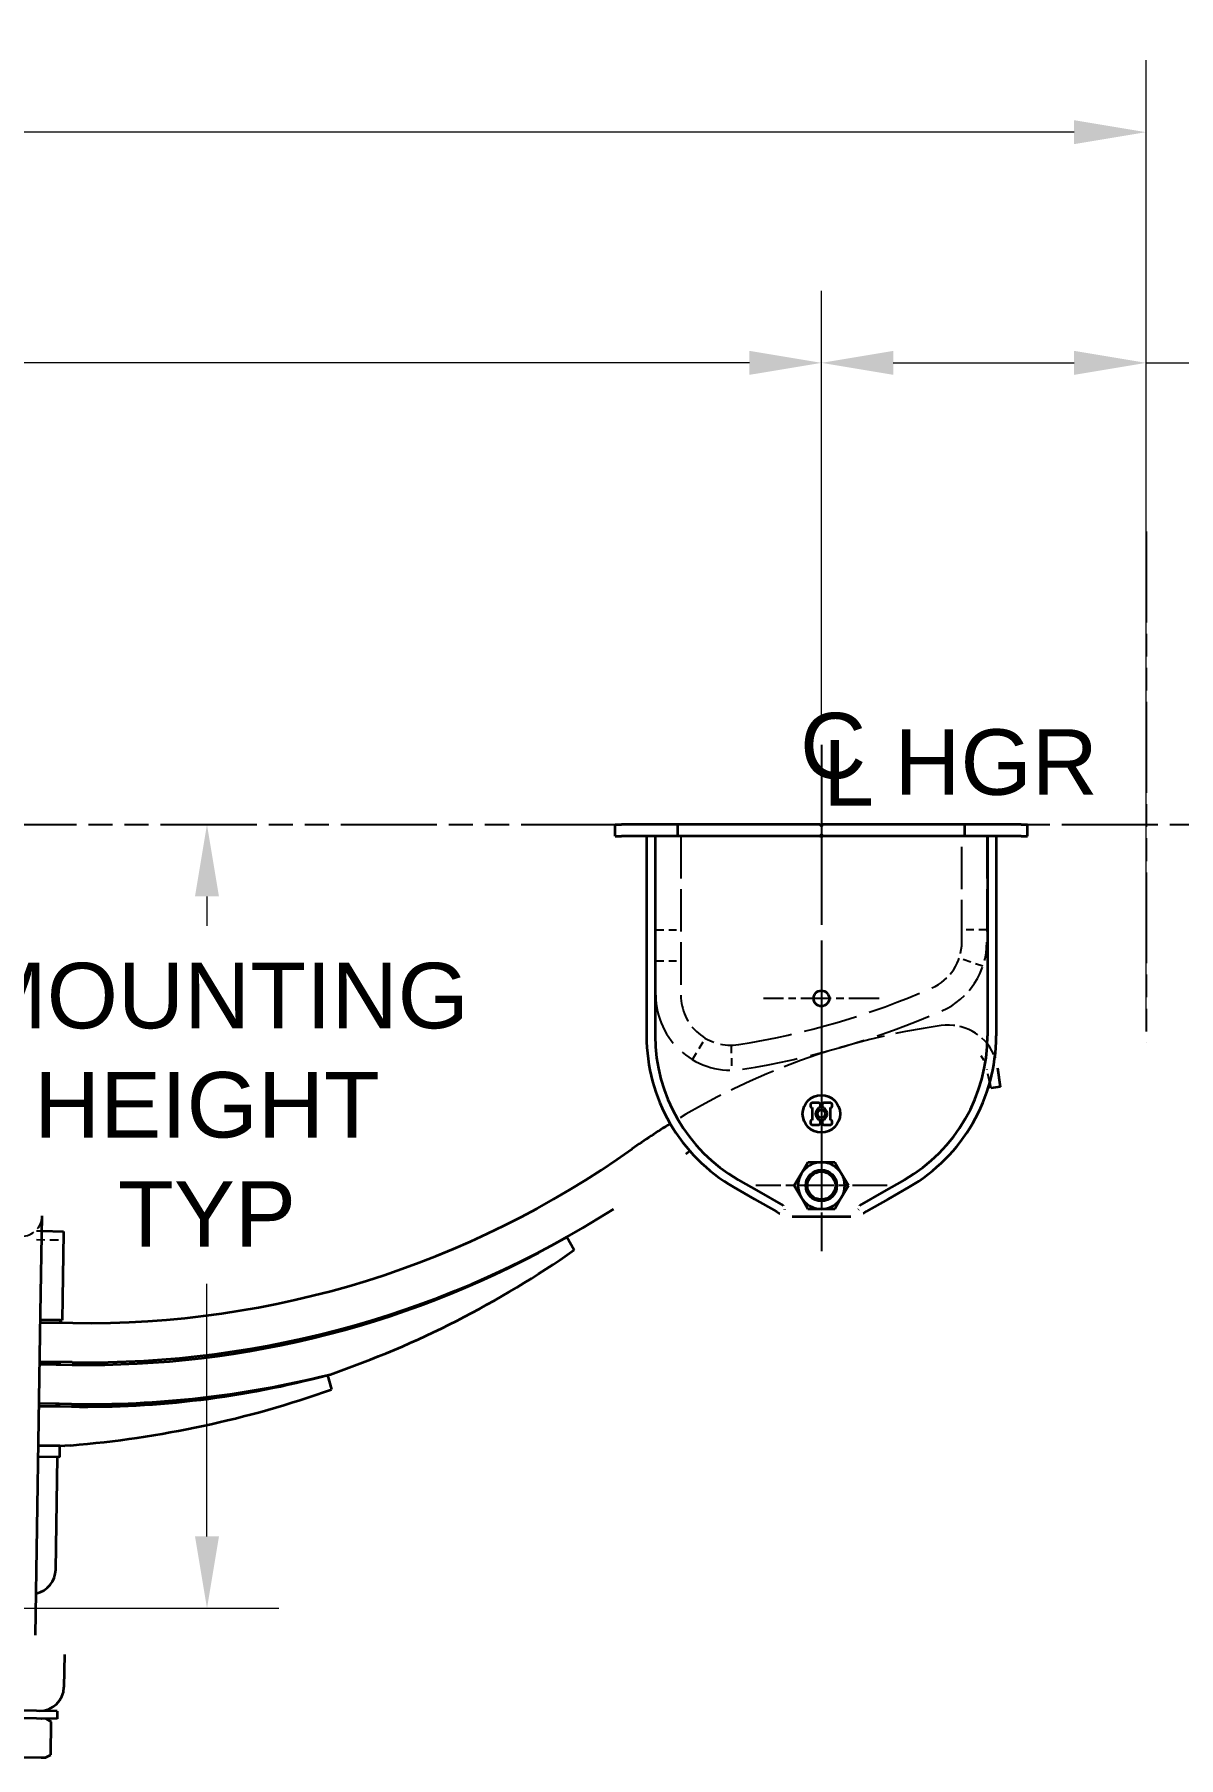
# Model space of a CAD drawing. Header units: inches. Extents: x 8 to 267, y 4 to 172.
# Drawn here: x 187.04 to 209.94, y 72.65 to 107.17 of the extents above; entities that cross this region are included whole.
import ezdxf

# ---------------------------------------------------------------- set-up
doc = ezdxf.new("R2010")
doc.units = ezdxf.units.IN
doc.header["$LTSCALE"] = 8
doc.header["$MEASUREMENT"] = 0
for name, pattern in [('CHAIN', [0.7087, 0.4724, -0.0591, 0.1181, -0.0591]), ('DASHED', [0.2067, 0.1654, -0.0413]), ('DOUBLE_DASH_CHAIN', [1.2403, 0.6614, -0.0827, 0.1654, -0.0827, 0.1654, -0.0827])]:
    doc.linetypes.add(name, pattern=pattern)
for name, color, linetype, lineweight in [('Center Mark(Hutchens)', 7, 'Continuous', 25), ('Centerline(Hutchens)', 7, 'Continuous', 25), ('Dimensions(Hutchens)', 7, 'Continuous', 25), ('Hidden Edges(Hutchens)', 7, 'DASHED', 25), ('Symbols(Hutchens)', 7, 'Continuous', 25), ('Visible Edges(Hutchens)', 7, 'Continuous', 35), ('Visible Tangent Edges(Hutchens)', 7, 'DOUBLE_DASH_CHAIN', 25)]:
    doc.layers.add(name, color=color, linetype=linetype, lineweight=lineweight)
doc.styles.add('Hutchens .164', font='ARIAL.TTF')
doc.dimstyles.new('HUTCHENS STD DIM X.XX', dxfattribs={"dimscale": 8, "dimtxt": 0.164, "dimasz": 0.18, "dimexe": 0.18, "dimexo": 0.0625, "dimgap": 0.09, "dimtad": 0, "dimtih": 1, "dimtoh": 1, "dimrnd": 1e-08, "dimzin": 4, "dimdsep": 46, "dimtxsty": 'Hutchens .164', "dimcen": 0.09, "dimclrd": 211, "dimclre": 211, "dimclrt": 7, "dimadec": 0, "dimazin": 1, "dimtfac": 0.762195, "dimtofl": 0, "dimtmove": 0, "dimatfit": 3, "dimfxl": 0, "dimtolj": 1, "dimtzin": 0, "dimlwd": 9, "dimlwe": 9, "dimarcsym": 0})

# ---------------------------------------------------------------- blocks, each defined once
blk = doc.blocks.new('CL HGR')
at = {"layer": 'Symbols(Hutchens)', "color": 7, "char_height": 0.164, "attachment_point": 5, "style": 'Hutchens .164'}
for s, insert in [('C', (0.0294, -0.0028)), ('L', (0.068, -0.0698)), ('HGR', (0.4373, -0.044))]:
    blk.add_mtext(s, dxfattribs=dict(at, insert=insert))
blk = doc.blocks.new('*D46')
at = {"layer": 'Defpoints', "color": 0, "linetype": 'Continuous'}
for p in [(202.789, 100.59), (156.539, 93.15), (202.789, 92.936)]:
    blk.add_point(p, dxfattribs=at)
at = {"layer": 'Dimensions(Hutchens)', "color": 211, "linetype": 'Continuous', "lineweight": 9}
for p, q in [((156.539, 93.65), (156.539, 102.03)), ((202.789, 93.436), (202.789, 102.03)), ((157.979, 100.59), (176.699, 100.59)), ((201.349, 100.59), (182.629, 100.59))]:
    blk.add_line(p, q, dxfattribs=at)
at = {"layer": 'Dimensions(Hutchens)', "color": 211, "linetype": 'Continuous'}
for points in [[(157.979, 100.83), (157.979, 100.35), (156.539, 100.59)], [(201.349, 100.83), (201.349, 100.35), (202.789, 100.59)]]:
    blk.add_solid(points, dxfattribs=at)
at = {"layer": 'Dimensions(Hutchens)', "color": 7, "linetype": 'Continuous', "lineweight": 9, "insert": (179.664, 100.59), "char_height": 1.312, "attachment_point": 5, "style": 'Hutchens .164'}
blk.add_mtext('\\A1;46.25', dxfattribs=at)
blk = doc.blocks.new('*D48')
at = {"layer": 'Defpoints', "color": 0, "linetype": 'Continuous'}
for p in [(202.789, 100.59), (209.289, 97.211), (202.789, 92.936)]:
    blk.add_point(p, dxfattribs=at)
at = {"layer": 'Dimensions(Hutchens)', "color": 211, "linetype": 'Continuous', "lineweight": 9}
for p, q in [((202.789, 93.436), (202.789, 102.03)), ((209.289, 97.711), (209.289, 102.03)), ((204.229, 100.59), (207.849, 100.59)), ((209.289, 100.59), (215.524, 100.59))]:
    blk.add_line(p, q, dxfattribs=at)
at = {"layer": 'Dimensions(Hutchens)', "color": 211, "linetype": 'Continuous'}
for points in [[(204.229, 100.83), (204.229, 100.35), (202.789, 100.59)], [(207.849, 100.83), (207.849, 100.35), (209.289, 100.59)]]:
    blk.add_solid(points, dxfattribs=at)
at = {"layer": 'Dimensions(Hutchens)', "color": 7, "linetype": 'Continuous', "lineweight": 9, "insert": (225.582, 100.59), "char_height": 1.312, "attachment_point": 5, "style": 'Hutchens .164'}
blk.add_mtext('\\A1;6.50 RECOMMENDED\\PSPRING CLEARANCE', dxfattribs=at)
blk = doc.blocks.new('*D49')
at = {"layer": 'Defpoints', "color": 0, "linetype": 'Continuous'}
for p in [(49.226, 105.211), (209.289, 86.971), (49.226, 82.423)]:
    blk.add_point(p, dxfattribs=at)
at = {"layer": 'Dimensions(Hutchens)', "color": 211, "linetype": 'Continuous', "lineweight": 9}
for p, q in [((49.226, 82.923), (49.226, 106.651)), ((209.289, 87.471), (209.289, 106.651)), ((50.666, 105.211), (123.789, 105.211)), ((207.849, 105.211), (134.726, 105.211))]:
    blk.add_line(p, q, dxfattribs=at)
at = {"layer": 'Dimensions(Hutchens)', "color": 211, "linetype": 'Continuous'}
for points in [[(50.666, 105.451), (50.666, 104.971), (49.226, 105.211)], [(207.849, 105.451), (207.849, 104.971), (209.289, 105.211)]]:
    blk.add_solid(points, dxfattribs=at)
at = {"layer": 'Dimensions(Hutchens)', "color": 7, "linetype": 'Continuous', "lineweight": 9, "insert": (129.257, 105.211), "char_height": 1.312, "attachment_point": 5, "style": 'Hutchens .164'}
blk.add_mtext('\\A1;160.06 REF', dxfattribs=at)
blk = doc.blocks.new('*D53')
at = {"layer": 'Defpoints', "color": 0, "linetype": 'Continuous'}
for p in [(190.49, 91.342), (191.405, 91.342), (183.714, 75.644)]:
    blk.add_point(p, dxfattribs=at)
at = {"layer": 'Dimensions(Hutchens)', "color": 211, "linetype": 'Continuous', "lineweight": 9}
for p, q in [((190.49, 89.902), (190.49, 89.316)), ((190.49, 77.084), (190.49, 82.145)), ((184.214, 75.644), (191.93, 75.644))]:
    blk.add_line(p, q, dxfattribs=at)
at = {"layer": 'Dimensions(Hutchens)', "color": 211, "linetype": 'Continuous'}
for points in [[(190.25, 89.902), (190.73, 89.902), (190.49, 91.342)], [(190.25, 77.084), (190.73, 77.084), (190.49, 75.644)]]:
    blk.add_solid(points, dxfattribs=at)
at = {"layer": 'Dimensions(Hutchens)', "color": 7, "linetype": 'Continuous', "lineweight": 9, "insert": (190.49, 85.73), "char_height": 1.312, "attachment_point": 5, "style": 'Hutchens .164'}
blk.add_mtext('\\A1; MOUNTING\\PHEIGHT\\PTYP', dxfattribs=at)

msp = doc.modelspace()

# ---------------------------------------------------------------- linework, layer by layer
at = {"layer": 'Center Mark(Hutchens)', "linetype": 'CHAIN', "ltscale": 0.1607}
for p, q in [((202.7886, 89.0182), (202.7886, 86.7026)), ((203.9464, 87.8604), (201.6308, 87.8604))]:
    msp.add_line(p, q, dxfattribs=at)
at = {"layer": 'Center Mark(Hutchens)', "linetype": 'CHAIN', "ltscale": 0.1824}
for p, q in [((202.7886, 85.4245), (202.7886, 82.7963)), ((204.1027, 84.1104), (201.4745, 84.1104))]:
    msp.add_line(p, q, dxfattribs=at)
at = {"layer": 'Centerline(Hutchens)', "linetype": 'CHAIN', "ltscale": 0.954115}
msp.add_line((202.7886, 92.9365), (202.7886, 83.1631), dxfattribs=at)
at = {"layer": 'Hidden Edges(Hutchens)', "ltscale": 0.642537}
for p, q in [((199.4761, 87.9229), (199.4761, 91.1104)), ((199.9761, 91.1104), (199.9761, 87.9229)), ((205.6011, 88.9854), (205.6011, 91.1104)), ((206.1011, 91.1104), (206.1011, 88.9854))]:
    msp.add_line(p, q, dxfattribs=at)
at = {"layer": 'Hidden Edges(Hutchens)', "ltscale": 0.118944}
for p, q in [((199.4761, 89.2354), (199.9761, 89.2354)), ((206.1011, 89.2354), (205.6011, 89.2354)), ((199.4761, 88.6104), (199.9761, 88.6104)), ((206.0217, 88.5039), (205.5482, 88.6644)), ((200.2101, 86.6333), (200.4654, 87.0632)), ((200.9847, 86.923), (200.9891, 86.423))]:
    msp.add_line(p, q, dxfattribs=at)
at = {"layer": 'Hidden Edges(Hutchens)', "ltscale": 0.001489}
msp.add_line((206.1054, 86.4358), (206.1044, 86.4396), dxfattribs=at)
at = {"layer": 'Hidden Edges(Hutchens)', "ltscale": 0.139185}
msp.add_line((206.1603, 86.1716), (206.1054, 86.4358), dxfattribs=at)
at = {"layer": 'Hidden Edges(Hutchens)', "ltscale": 0.025212}
msp.add_line((187.0791, 83.2031), (187.1854, 83.2014), dxfattribs=at)
at = {"layer": 'Hidden Edges(Hutchens)', "ltscale": 0.127887}
msp.add_line((187.0764, 83.0302), (187.6139, 83.0215), dxfattribs=at)
at = {"layer": 'Hidden Edges(Hutchens)', "ltscale": 0.79107, "flags": 128}
msp.add_lwpolyline([(206.0386, 86.6233), (205.987, 86.7101)], dxfattribs=at)
at = {"layer": 'Hidden Edges(Hutchens)', "ltscale": 0.0204, "flags": 128}
msp.add_lwpolyline([(206.2387, 86.7384), (206.2398, 86.736)], dxfattribs=at)
at = {"layer": 'Hidden Edges(Hutchens)', "ltscale": 0.089693, "flags": 128}
msp.add_lwpolyline([(206.0386, 86.6233), (206.0416, 86.6174)], dxfattribs=at)
at = {"layer": 'Hidden Edges(Hutchens)', "ltscale": 0.275691}
msp.add_arc((204.6011, 88.9854), 1, 293.63086, 0, dxfattribs=at)
at = {"layer": 'Hidden Edges(Hutchens)', "ltscale": 0.413586}
msp.add_arc((204.6011, 88.9854), 1.5, 293.63086, 0, dxfattribs=at)
at = {"layer": 'Hidden Edges(Hutchens)', "ltscale": 0.814862}
msp.add_arc((198.6386, 102.6131), 15.875, 279.04122, 293.63086, dxfattribs=at)
at = {"layer": 'Hidden Edges(Hutchens)', "ltscale": 0.784015}
msp.add_arc((200.9761, 87.9229), 1.5, 180, 279.04122, dxfattribs=at)
at = {"layer": 'Hidden Edges(Hutchens)', "ltscale": 0.411456}
msp.add_arc((200.9761, 87.9229), 1, 180, 279.04122, dxfattribs=at)
at = {"layer": 'Hidden Edges(Hutchens)', "ltscale": 0.840527}
msp.add_arc((198.6386, 102.6131), 16.375, 279.04122, 293.63086, dxfattribs=at)
at = {"layer": 'Hidden Edges(Hutchens)', "ltscale": 0.306081}
msp.add_arc((205.3277, 86.3259), 1, 24.36211, 98.0447, dxfattribs=at)
at = {"layer": 'Hidden Edges(Hutchens)', "ltscale": 0.702856}
msp.add_arc((207.1513, 73.4241), 14.03, 98.04499, 121.77686, dxfattribs=at)
at = {"layer": 'Hidden Edges(Hutchens)', "ltscale": 0.308439}
msp.add_arc((186.7778, 83.5089), 0.4125, 179.08184, 359.08184, dxfattribs=at)
at = {"layer": 'Visible Edges(Hutchens)'}
for p, q in [((198.6636, 91.3424), (198.7886, 91.3424)), ((198.6636, 91.1104), (198.6636, 91.3424)), ((199.9136, 91.3424), (198.7886, 91.3424)), ((200.2886, 91.3424), (199.9136, 91.3424)), ((199.9136, 91.1104), (199.9136, 91.3424)), ((202.7574, 91.3424), (200.2886, 91.3424)), ((202.7886, 91.3112), (202.7574, 91.3424)), ((202.7574, 91.3424), (202.8199, 91.3424)), ((202.7574, 91.1104), (202.7886, 91.1417)), ((202.8199, 91.3424), (202.7886, 91.3112)), ((202.7886, 91.1417), (202.8199, 91.1104)), ((205.2886, 91.3424), (202.8199, 91.3424)), ((205.6636, 91.3424), (205.2886, 91.3424)), ((206.7886, 91.3424), (205.6636, 91.3424)), ((205.6636, 91.1104), (205.6636, 91.3424)), ((206.7886, 91.3424), (206.9136, 91.3424)), ((206.9136, 91.1104), (206.9136, 91.3424)), ((198.6636, 91.1104), (198.7886, 91.1104)), ((199.9136, 91.1104), (198.7886, 91.1104)), ((199.2886, 91.1104), (199.2886, 87.1104)), ((199.4616, 91.1104), (199.4616, 87.1104)), ((200.2886, 91.1104), (199.9136, 91.1104)), ((202.7574, 91.1104), (200.2886, 91.1104)), ((202.7574, 91.1104), (202.8199, 91.1104)), ((205.2886, 91.1104), (202.8199, 91.1104)), ((205.6636, 91.1104), (205.2886, 91.1104)), ((206.7886, 91.1104), (205.6636, 91.1104)), ((206.1156, 91.1104), (206.1156, 87.1104)), ((206.2886, 91.1104), (206.2886, 87.1104)), ((206.7886, 91.1104), (206.9136, 91.1104)), ((206.3173, 86.4697), (206.3711, 86.0895)), ((206.1829, 86.0629), (206.1603, 86.1716)), ((206.3711, 86.0895), (206.1829, 86.0629)), ((202.5699, 85.7354), (202.5699, 85.7042)), ((202.7417, 85.7667), (202.6011, 85.7667)), ((202.6011, 85.6729), (202.6059, 85.6729)), ((202.6059, 85.6729), (202.6059, 85.4229)), ((202.7309, 85.6729), (202.7417, 85.6729)), ((202.7309, 85.6665), (202.7309, 85.6729)), ((202.773, 85.7042), (202.773, 85.7354)), ((202.8042, 85.7354), (202.8042, 85.7042)), ((202.9761, 85.7667), (202.8355, 85.7667)), ((202.8355, 85.6729), (202.8464, 85.6729)), ((202.8464, 85.6729), (202.8464, 85.6665)), ((202.9714, 85.6729), (202.9761, 85.6729)), ((202.9714, 85.4229), (202.9714, 85.6729)), ((203.0074, 85.7042), (203.0074, 85.7354)), ((202.5699, 85.3917), (202.5699, 85.3604)), ((202.6059, 85.4229), (202.6011, 85.4229)), ((202.6011, 85.3292), (202.7417, 85.3292)), ((202.7309, 85.4229), (202.7309, 85.4294)), ((202.7417, 85.4229), (202.7309, 85.4229)), ((202.773, 85.3604), (202.773, 85.3917)), ((202.8042, 85.3917), (202.8042, 85.3604)), ((202.8464, 85.4229), (202.8355, 85.4229)), ((202.8355, 85.3292), (202.9761, 85.3292)), ((202.8464, 85.4294), (202.8464, 85.4229)), ((202.9761, 85.4229), (202.9714, 85.4229)), ((203.0074, 85.3604), (203.0074, 85.3917)), ((202.3824, 84.3449), (202.5178, 84.5794)), ((202.5178, 84.5794), (202.7886, 84.5794)), ((202.7886, 84.5794), (203.0594, 84.5794)), ((203.0594, 84.5794), (203.1948, 84.3449)), ((201.1251, 84.2291), (201.5363, 83.9918)), ((202.2471, 84.1104), (202.3824, 84.3449)), ((203.1948, 84.3449), (203.3302, 84.1104)), ((204.4521, 84.2291), (204.0409, 83.9918)), ((201.0386, 84.0793), (201.4498, 83.8419)), ((201.5363, 83.9918), (202.0241, 83.7101)), ((202.3824, 83.8759), (202.2471, 84.1104)), ((202.5178, 83.6414), (202.3824, 83.8759)), ((203.1948, 83.8759), (203.0594, 83.6414)), ((203.3302, 84.1104), (203.1948, 83.8759)), ((204.0409, 83.9918), (203.5531, 83.7101)), ((204.5386, 84.0793), (204.1274, 83.8419)), ((201.4498, 83.8419), (201.8886, 83.5886)), ((201.8886, 83.5886), (201.948, 83.5543)), ((201.948, 83.5543), (201.9513, 83.5524)), ((202.7886, 83.6414), (202.5178, 83.6414)), ((203.0594, 83.6414), (202.7886, 83.6414)), ((203.6292, 83.5543), (203.6259, 83.5524)), ((203.6886, 83.5886), (203.6292, 83.5543)), ((204.1274, 83.8419), (203.6886, 83.5886)), ((187.1591, 81.5588), (187.1903, 83.5023)), ((187.1854, 83.2014), (187.6166, 83.1945)), ((187.6166, 83.1945), (187.6161, 83.1601)), ((203.3759, 83.4854), (202.2013, 83.4854)), ((187.6161, 83.1601), (187.5952, 81.8554)), ((197.6937, 83.0812), (197.8431, 82.8214)), ((187.5952, 81.8554), (187.5881, 81.4135)), ((187.0557, 75.1074), (187.1591, 81.5588)), ((187.1561, 81.3704), (187.806, 81.36)), ((187.556, 81.364), (187.1561, 81.3704)), ((187.5568, 81.414), (187.1569, 81.4204)), ((187.556, 81.364), (187.5568, 81.414)), ((187.5568, 81.414), (187.5881, 81.4135)), ((187.1427, 80.5325), (187.7927, 80.5221)), ((187.5426, 80.5261), (187.1427, 80.5325)), ((187.7934, 80.5721), (187.1435, 80.5825)), ((187.5434, 80.5761), (187.1435, 80.5825)), ((187.5426, 80.5261), (187.5434, 80.5761)), ((192.9051, 80.3163), (192.9825, 80.027)), ((187.78, 79.7342), (187.13, 79.7446)), ((187.53, 79.7382), (187.13, 79.7446)), ((187.5292, 79.6882), (187.53, 79.7382)), ((187.1292, 79.6947), (187.7792, 79.6842)), ((187.5292, 79.6882), (187.1292, 79.6947)), ((187.1166, 78.9072), (187.6415, 78.8988)), ((187.5478, 78.9003), (187.1166, 78.9072)), ((187.5441, 78.6683), (187.5478, 78.9003)), ((187.7667, 78.9079), (187.6415, 78.8988)), ((187.5441, 78.6683), (187.1129, 78.6752)), ((187.4972, 78.6691), (187.1129, 78.6752)), ((187.4612, 76.4194), (187.4972, 78.6691)), ((187.6371, 74.7217), (187.6266, 74.0636)), ((187.4939, 73.5837), (185.9635, 73.6082)), ((187.4939, 73.5837), (187.4913, 73.4272)), ((187.4913, 73.4272), (185.7416, 73.4552)), ((187.2724, 73.4307), (187.3729, 73.3705)), ((187.3623, 72.7117), (187.3729, 73.3705)), ((186.604, 72.6653), (187.1721, 72.6562)), ((187.1721, 72.6562), (187.2599, 72.6548)), ((187.2599, 72.6548), (187.3623, 72.7117))]:
    msp.add_line(p, q, dxfattribs=at)
at = {"layer": 'Visible Edges(Hutchens)', "flags": 128}
for points in [[(206.2623, 86.6818), (206.2657, 86.6726)], [(200.1586, 84.8011), (200.077, 84.742)], [(201.9513, 83.5524), (201.9548, 83.5504)], [(202.0241, 83.7101), (202.0262, 83.7066)], [(202.0475, 83.6325), (202.0491, 83.6253)], [(203.5297, 83.6325), (203.5281, 83.6253)], [(203.5531, 83.7101), (203.551, 83.7066)], [(203.6259, 83.5524), (203.6224, 83.5504)], [(187.1845, 73.4321), (187.1769, 73.4321)], [(187.3729, 73.3705), (187.3643, 73.3756)], [(187.1721, 72.6562), (187.1797, 72.6562)]]:
    msp.add_lwpolyline(points, dxfattribs=at)
at = {"layer": 'Visible Edges(Hutchens)'}
for centre, radius in [((202.7886, 87.8604), 0.1563), ((202.7886, 85.5479), 0.375), ((202.7886, 85.5479), 0.0781), ((202.7886, 84.1104), 0.3126), ((202.7886, 84.1104), 0.3125), ((202.7886, 84.1104), 0.28)]:
    msp.add_circle(centre, radius, dxfattribs=at)
for centre, radius, start, end in [((202.7886, 87.1104), 3.5, 180, 240), ((202.7886, 87.1104), 3.327, 180, 240), ((202.7886, 87.1104), 3.327, 300, 0), ((202.7886, 87.1104), 3.5, 300, 0), ((202.6011, 85.7354), 0.0312, 90, 180), ((202.6011, 85.7042), 0.0313, 180, 270), ((202.7886, 85.5479), 0.117, 126.89406, 233.10594), ((202.6996, 85.6665), 0.0312, 306.89406, 0), ((202.7417, 85.7354), 0.0312, 0, 90), ((202.7417, 85.7042), 0.0312, 270, 0), ((202.8355, 85.7354), 0.0312, 90, 180), ((202.8355, 85.7042), 0.0312, 180, 270), ((202.8776, 85.6665), 0.0312, 180, 233.10594), ((202.7886, 85.5479), 0.117, 306.89406, 53.10594), ((202.9761, 85.7354), 0.0313, 0, 90), ((202.9761, 85.7042), 0.0312, 270, 0), ((207.1513, 73.4241), 14.03, 121.77686, 125.5015), ((202.6011, 85.3917), 0.0312, 90, 180), ((202.6011, 85.3604), 0.0313, 180, 270), ((202.6996, 85.4294), 0.0312, 0, 53.10594), ((202.7417, 85.3917), 0.0312, 0, 90), ((202.7417, 85.3604), 0.0312, 270, 0), ((202.8355, 85.3917), 0.0312, 90, 180), ((202.8355, 85.3604), 0.0312, 180, 270), ((202.8776, 85.4294), 0.0312, 126.89406, 180), ((202.9761, 85.3917), 0.0313, 0, 90), ((202.9761, 85.3604), 0.0312, 270, 0), ((188.1067, 100.1222), 18.7646, 269.08187, 305.50152), ((202.7886, 84.1104), 0.469, 90, 150), ((202.7886, 84.1104), 0.469, 30, 90), ((202.7886, 84.1104), 0.469, 150, 210), ((202.7886, 84.1104), 0.469, 330, 30), ((202.7886, 84.1104), 0.469, 210, 270), ((202.7886, 84.1104), 0.469, 270, 330), ((188.1067, 100.1222), 19.5526, 269.08187, 302.54669), ((188.101, 99.762), 19.2423, 269.08184, 299.90221), ((186.5699, 98.8855), 19.625, 289.00045, 305.05981), ((188.0784, 98.3588), 18.6769, 269.08203, 284.97716), ((188.1009, 99.762), 20.0303, 269.08184, 283.87747), ((188.1009, 99.762), 20.0303, 283.87747, 284.03722), ((186.083, 99.4691), 20.63, 274.68135, 289.53864), ((186.9612, 76.4274), 0.5, 282.45251, 359.08184), ((187.1446, 74.0713), 0.482, 269.08184, 359.08184)]:
    msp.add_arc(centre, radius, start, end, dxfattribs=at)
at = {"layer": 'Visible Tangent Edges(Hutchens)', "ltscale": 0.343985}
msp.add_line((209.2886, 97.2108), (209.2886, 86.9713), dxfattribs=at)
at = {"layer": 'Visible Tangent Edges(Hutchens)', "ltscale": 0.363654}
msp.add_line((48.836, 91.3424), (211.2103, 91.3424), dxfattribs=at)

# ---------------------------------------------------------------- block references
at = {"xscale": 8, "yscale": 8, "zscale": 8}
msp.add_blockref('CL HGR', (202.7886, 92.9365), dxfattribs=at)

# ---------------------------------------------------------------- dimensions: what is measured, and where the dimension line sits
at = {"layer": 'Dimensions(Hutchens)', "color": 211, "linetype": 'Continuous', "lineweight": 9}
dim = msp.add_linear_dim(base=(49.2261, 105.2113), p1=(209.2886, 86.9713), p2=(49.2261, 82.4229), text='<> REF', dimstyle='HUTCHENS STD DIM X.XX', override={"dimtih": 0, "dimtoh": 0, "dimdec": 2, "dimtp": 0, "dimtm": 0, "dimtdec": 2, "dimatfit": 2}, dxfattribs=at)
dim.commit()
dim.dimension.update_dxf_attribs({"geometry": '*D49', "text_midpoint": (129.2574, 105.2113), "dimtype": 160})
for base, p1, p2, angle, text, override, picture, middle in [((202.7886, 100.5899), (209.2886, 97.2108), (202.7886, 92.9365), 180, '<> RECOMMENDED\\PSPRING CLEARANCE', {"dimtih": 0, "dimtoh": 0, "dimdec": 2, "dimtp": 0, "dimtm": 0, "dimtdec": 2, "dimatfit": 2}, '*D48', (225.5816, 100.5899)), ((190.4899, 91.3424), (183.7139, 75.6445), (191.4049, 91.3424), 270, ' MOUNTING\\PHEIGHT\\PTYP', {"dimdec": 2, "dimse2": 1, "dimtp": 0, "dimtm": 0, "dimtdec": 2, "dimatfit": 2}, '*D53', (190.4899, 85.7302))]:
    dim = msp.add_linear_dim(base=base, p1=p1, p2=p2, angle=angle, text=text, dimstyle='HUTCHENS STD DIM X.XX', override=override, dxfattribs=at)
    dim.commit()
    dim.dimension.update_dxf_attribs({"geometry": picture, "text_midpoint": middle, "dimtype": 160})
dim = msp.add_linear_dim(base=(202.7886, 100.5899), p1=(156.5386, 93.1504), p2=(202.7886, 92.9365), dimstyle='HUTCHENS STD DIM X.XX', override={"dimtih": 0, "dimtoh": 0, "dimdec": 2, "dimtp": 0, "dimtm": 0, "dimtdec": 2, "dimatfit": 2}, dxfattribs=at)
dim.commit()
dim.dimension.update_dxf_attribs({"geometry": '*D46', "text_midpoint": (179.6636, 100.5899), "dimtype": 160})

doc.saveas('drawing.dxf')
